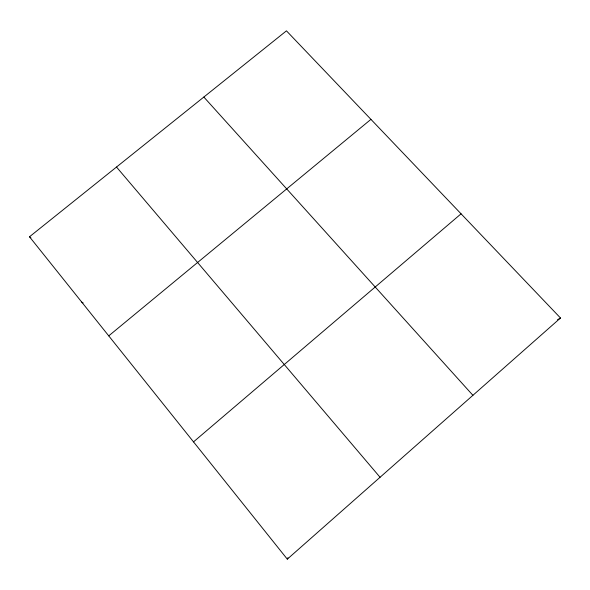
<?xml version="1.0" encoding="UTF-8"?>
<svg xmlns="http://www.w3.org/2000/svg" width="590" height="590" viewBox="0 0 590 590"><rect width="100%" height="100%" fill="white"/><g stroke="black" fill="none" stroke-linecap="round" stroke-linejoin="round"><path stroke-width="0.89" d="M287.3 559.158L560.5 318.003L286.452 30.842L29.5 236.774L287.3 559.158L287.95 557.668M193.513 441.88L461.07 213.816M108.737 335.865L370.926 119.357M557.528 319.751L560.5 318.003M81.737 302.095L83.161 302.935M29.5 236.774L30.879 237.741M203.838 97.048L472.915 395.315M116.51 167.044L380.063 477.281"/></g></svg>
